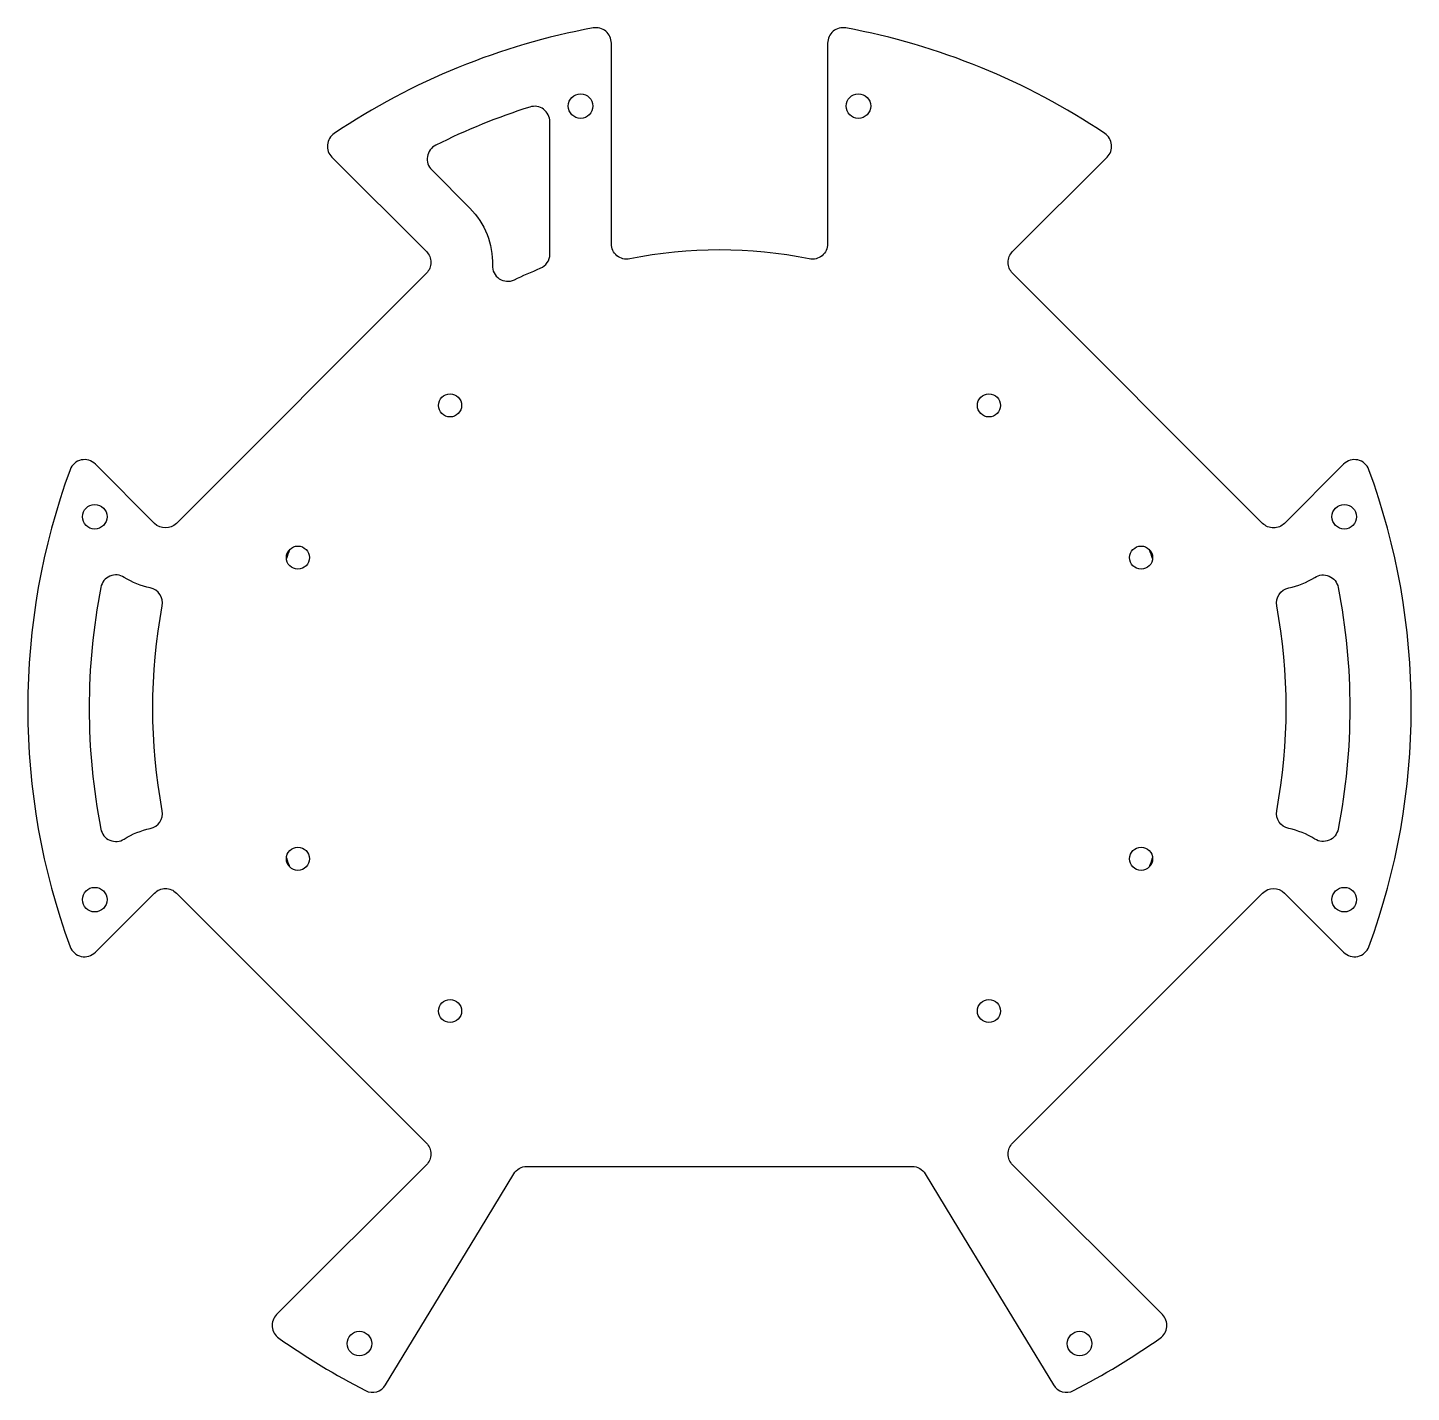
# Model space of a CAD drawing. Header units: millimetres. Extents: x -90 to 90, y -89 to 89.
import ezdxf

# ---------------------------------------------------------------- set-up
doc = ezdxf.new("R2010")
doc.units = ezdxf.units.MM
doc.layers.get('0').update_dxf_attribs({"linetype": 'CONTINUOUS'})

msp = doc.modelspace()

# ---------------------------------------------------------------- linework, layer by layer
for points in [[(57.61, -78.87), (38.13, -59.4, -0.414215), (38.13, -56.57), (70.66, -24.04, -0.414207), (73.49, -24.04), (81.19, -31.75, 0.5477), (84.48, -31.02, 0.17779), (84.48, 31.02, 0.547696), (81.19, 31.75), (73.49, 24.04, -0.414214), (70.66, 24.04), (38.13, 56.57, -0.414214), (38.13, 59.4), (50.42, 71.68, 0.472497), (50.12, 74.76, 0.102092), (16.43, 88.49, 0.469076), (14.07, 86.52), (14.07, 60.41, -0.473211), (11.68, 58.45, 0.098897), (-11.68, 58.45, -0.473211), (-14.07, 60.41), (-14.07, 86.52, 0.469076), (-16.43, 88.49, 0.102092), (-50.12, 74.76, 0.472498), (-50.42, 71.68), (-38.13, 59.4, -0.414214), (-38.13, 56.57), (-70.66, 24.04, -0.414213), (-73.49, 24.04), (-81.19, 31.75, 0.547696), (-84.48, 31.02, 0.17779), (-84.48, -31.02, 0.547696), (-81.19, -31.75), (-73.49, -24.04, -0.414214), (-70.66, -24.04), (-38.13, -56.57, -0.414214), (-38.13, -59.4), (-57.61, -78.87, 0.466366), (-57.34, -81.93, 0.033018), (-46.06, -88.76, 0.394818), (-43.43, -88.02), (-38.23, -79.45), (-31.1, -67.7), (-26.77, -60.57, -0.262136), (-25.06, -59.61), (25.06, -59.61, -0.262136), (26.77, -60.57), (31.1, -67.7), (43.43, -88.02, 0.394818), (46.06, -88.76, 0.033018), (57.34, -81.93, 0.466365)], [(-24.67, 78.2, 0.040402), (-36.92, 73.22, 0.51083), (-37.44, 70.02), (-32.47, 65.05, -0.20869), (-29.55, 57.61, 0.564294), (-26.69, 55.73, -0.014946), (-23.31, 57.22, 0.304936), (-22.07, 59.07), (-22.07, 76.29, 0.506827)], [(14.07, 78.32), (14.07, 78.3, -0.001826), (14.07, 78.33)], [(-72.5, -13.33, -0.091194), (-72.5, 13.33, 0.408783), (-74.06, 15.65, -0.091872), (-77.44, 17.02, 0.52854), (-80.48, 15.72, 0.096721), (-80.48, -15.72, 0.528539), (-77.44, -17.02, -0.091872), (-74.06, -15.65, 0.408784)], [(72.5, -13.33, 0.091194), (72.5, 13.33, -0.408783), (74.06, 15.65, 0.091872), (77.44, 17.02, -0.52854), (80.48, 15.72, -0.096721), (80.48, -15.72, -0.528539), (77.44, -17.02, 0.091872), (74.06, -15.65, -0.408784)]]:
    msp.add_lwpolyline(points, format="xyb", close=True)
for centre, radius in [((-18.07, 78.32), 1.6), ((18.07, 78.32), 1.6), ((-35.05, 39.39), 1.5), ((35.05, 39.39), 1.5), ((-81.27, 24.9), 1.6), ((81.27, 24.9), 1.6), ((-54.85, 19.59), 1.5), ((54.85, 19.59), 1.5), ((-54.85, -19.59), 1.5), ((54.85, -19.59), 1.5), ((-81.27, -24.9), 1.6), ((81.27, -24.9), 1.6), ((-35.05, -39.39), 1.5), ((35.05, -39.39), 1.5), ((-46.84, -82.65), 1.6), ((46.84, -82.65), 1.6)]:
    msp.add_circle(centre, radius)
for start, end in [(159.7423, 160.9507), (19.0493, 20.2577), (199.0493, 200.2577), (339.7423, 340.9507)]:
    msp.add_arc((0, 0), 59.61, start, end)

doc.saveas('drawing.dxf')
